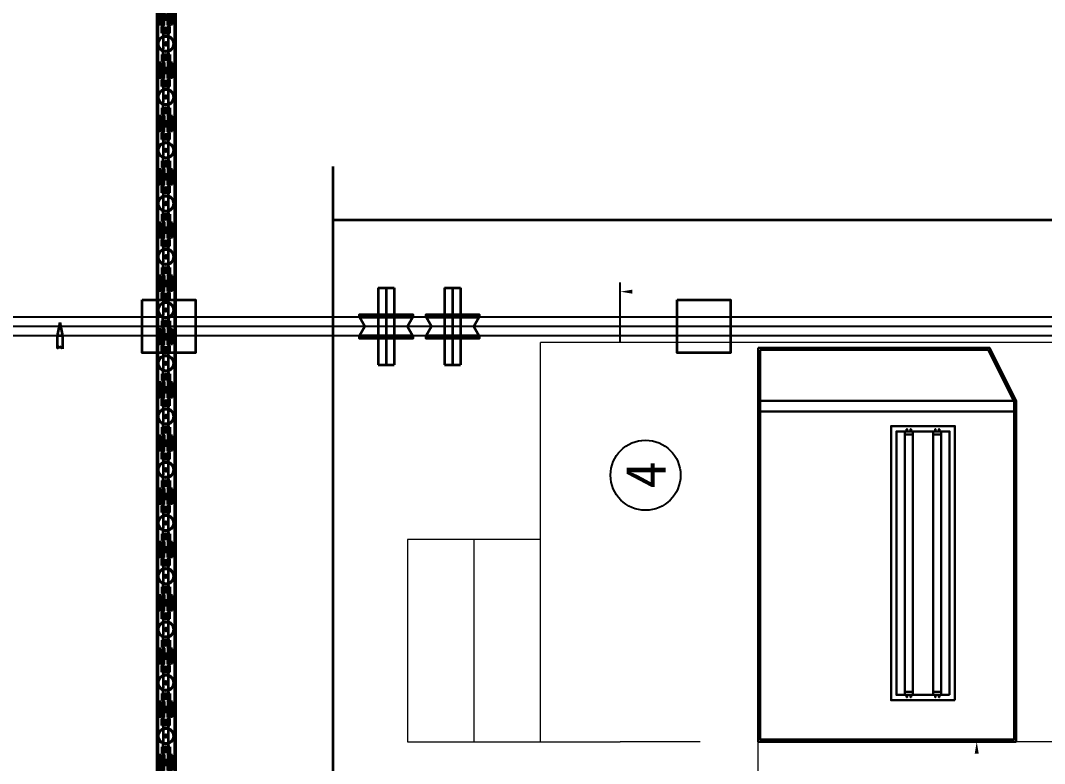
# Model space of a CAD drawing. Header units: millimetres. Extents: x -93009755325 to 1190721, y -74648 to 62868853516.
# Drawn here: x 251603 to 255453, y -7635 to -4844 of the extents above; entities that cross this region are included whole.
import ezdxf

# ---------------------------------------------------------------- set-up
doc = ezdxf.new("R2010")
doc.units = ezdxf.units.MM
doc.layers.add('01-粗实线', color=7, linetype='Continuous', lineweight=30)
doc.layers.add('细实线', color=3, linetype='Continuous')

# ---------------------------------------------------------------- blocks, each defined once
blk = doc.blocks.new('shfhdfhfd')
at = {"color": 0, "lineweight": 35}
for p, q in [((1183645.6, -144495.9), (1183640.6, -144495.9)), ((1183640.6, -144495.9), (1183640.6, -144520.9)), ((1183645.6, -144500.9), (1183640.6, -144500.9)), ((1183645.6, -144495.9), (1183645.6, -144520.9)), ((1183670.6, -144495.9), (1183665.6, -144495.9)), ((1183665.6, -144495.9), (1183665.6, -144520.9)), ((1183670.6, -144500.9), (1183665.6, -144500.9)), ((1183670.6, -144495.9), (1183670.6, -144520.9)), ((1183630.6, -144583.9), (1183630.6, -144527.9)), ((1183636.6, -144527.9), (1183630.6, -144527.9)), ((1183636.6, -144583.9), (1183636.6, -144527.9)), ((1183636.6, -144583.9), (1183636.6, -144527.9)), ((1183636.6, -144527.9), (1183640.6, -144532.6)), ((1183645.6, -144515.9), (1183640.6, -144515.9)), ((1183640.6, -144520.9), (1183643.6, -144525.9)), ((1183640.6, -144579.2), (1183640.6, -144532.6)), ((1183640.6, -144579.2), (1183640.6, -144532.6)), ((1183643.6, -144525.9), (1183643.6, -144555.9)), ((1183645.6, -144520.9), (1183648.6, -144525.9)), ((1183648.6, -144525.9), (1183648.6, -144555.9)), ((1183662.6, -144525.9), (1183665.6, -144520.9)), ((1183662.6, -144525.9), (1183662.6, -144555.9)), ((1183670.6, -144515.9), (1183665.6, -144515.9)), ((1183670.6, -144520.9), (1183667.6, -144525.9)), ((1183667.6, -144525.9), (1183667.6, -144555.9)), ((1183674.6, -144527.9), (1183670.6, -144532.6)), ((1183670.6, -144579.2), (1183670.6, -144532.6)), ((1183670.6, -144579.2), (1183670.6, -144532.6)), ((1183674.6, -144583.9), (1183674.6, -144527.9)), ((1183674.6, -144583.9), (1183674.6, -144527.9)), ((1183680.6, -144527.9), (1183674.6, -144527.9)), ((1183680.6, -144583.9), (1183680.6, -144527.9)), ((1183632.6, -144550.9), (1183630.6, -144549.9)), ((1183632.6, -144560.9), (1183630.6, -144561.9)), ((1183632.6, -144550.9), (1183640.6, -144550.9)), ((1183632.6, -144560.9), (1183640.6, -144560.9)), ((1183640.6, -144550.9), (1183670.6, -144550.9)), ((1183640.6, -144550.9), (1183670.6, -144550.9)), ((1183640.6, -144560.9), (1183670.6, -144560.9)), ((1183640.6, -144560.9), (1183670.6, -144560.9)), ((1183643.6, -144545.9), (1183643.6, -144555.9)), ((1183643.6, -144565.9), (1183643.6, -144555.9)), ((1183643.6, -144585.9), (1183643.6, -144555.9)), ((1183648.6, -144545.9), (1183648.6, -144555.9)), ((1183648.6, -144545.9), (1183662.6, -144545.9)), ((1183648.6, -144565.9), (1183648.6, -144555.9)), ((1183648.6, -144585.9), (1183648.6, -144555.9)), ((1183662.6, -144565.9), (1183648.6, -144565.9)), ((1183650.6, -144545.9), (1183650.6, -144565.9)), ((1183655.6, -144545.9), (1183655.6, -144565.9)), ((1183660.6, -144545.9), (1183660.6, -144565.9)), ((1183662.6, -144545.9), (1183662.6, -144555.9)), ((1183662.6, -144565.9), (1183662.6, -144555.9)), ((1183662.6, -144585.9), (1183662.6, -144555.9)), ((1183667.6, -144545.9), (1183667.6, -144555.9)), ((1183667.6, -144565.9), (1183667.6, -144555.9)), ((1183667.6, -144585.9), (1183667.6, -144555.9)), ((1183678.6, -144550.9), (1183670.6, -144550.9)), ((1183678.6, -144550.9), (1183670.6, -144550.9)), ((1183678.6, -144560.9), (1183670.6, -144560.9)), ((1183678.6, -144560.9), (1183670.6, -144560.9)), ((1183678.6, -144550.9), (1183680.6, -144549.9)), ((1183678.6, -144550.9), (1183680.6, -144549.9)), ((1183678.6, -144560.9), (1183680.6, -144561.9)), ((1183678.6, -144560.9), (1183680.6, -144561.9)), ((1183636.6, -144583.9), (1183630.6, -144583.9)), ((1183636.6, -144583.9), (1183640.6, -144579.2)), ((1183640.6, -144590.9), (1183643.6, -144585.9)), ((1183640.6, -144615.9), (1183640.6, -144590.9)), ((1183645.6, -144595.9), (1183640.6, -144595.9)), ((1183645.6, -144610.9), (1183640.6, -144610.9)), ((1183645.6, -144615.9), (1183640.6, -144615.9)), ((1183645.6, -144590.9), (1183648.6, -144585.9)), ((1183645.6, -144615.9), (1183645.6, -144590.9)), ((1183662.6, -144585.9), (1183665.6, -144590.9)), ((1183665.6, -144615.9), (1183665.6, -144590.9)), ((1183670.6, -144595.9), (1183665.6, -144595.9)), ((1183670.6, -144610.9), (1183665.6, -144610.9)), ((1183670.6, -144615.9), (1183665.6, -144615.9)), ((1183670.6, -144590.9), (1183667.6, -144585.9)), ((1183674.6, -144583.9), (1183670.6, -144579.2)), ((1183670.6, -144615.9), (1183670.6, -144590.9)), ((1183680.6, -144583.9), (1183674.6, -144583.9))]:
    blk.add_line(p, q, dxfattribs=at)
blk = doc.blocks.new('hsrererr')
at = {"color": 0, "lineweight": 35}
for p, q in [((1183794.8807, -144545.8979), (1183694.8807, -144545.8979)), ((1183694.8807, -144550.8979), (1183699.8807, -144550.8979)), ((1183694.8807, -144560.8979), (1183699.8807, -144560.8979)), ((1183694.8807, -144565.8979), (1183763.8807, -144565.8979)), ((1183794.8807, -144565.8979), (1183763.8807, -144565.8979)), ((1183794.8807, -144550.8979), (1183789.8807, -144550.8979)), ((1183794.8807, -144560.8979), (1183789.8807, -144560.8979))]:
    blk.add_line(p, q, dxfattribs=at)
for radius in [30, 28, 6, 5]:
    blk.add_circle((1183744.8807, -144555.8979), radius, dxfattribs=at)
for centre, radius, start, end in [((1183694.8807, -144555.8979), 10, 90, 270), ((1183694.8807, -144555.8979), 5, 90, 270), ((1183699.8807, -144555.8979), 5, 270, 90), ((1183789.8807, -144555.8979), 5, 90, 270), ((1183794.8807, -144555.8979), 10, 270, 90), ((1183794.8807, -144555.8979), 5, 270, 90)]:
    blk.add_arc(centre, radius, start, end, dxfattribs=at)
blk = doc.blocks.new('srhsrhdgwagassga')
at = {"color": 5, "lineweight": 35}
for p, q in [((1221342.8, 28707.9), (1243592.3, 28707.9)), ((1221342.8, 28703.9), (1243592.3, 28703.9)), ((1221342.8, 28641), (1243592.3, 28641)), ((1221342.8, 28637), (1243592.3, 28637))]:
    blk.add_line(p, q, dxfattribs=at)
at = {"color": 0, "lineweight": 35, "rotation": 90}
for p in [(1076926.9, -1154984.3), (1077126.9, -1154984.3), (1077326.9, -1154984.3), (1077526.9, -1154984.3), (1077726.9, -1154984.3), (1077726.9, -1154984.3), (1077926.9, -1154984.3), (1078126.9, -1154984.3), (1078326.9, -1154984.3), (1078526.9, -1154984.3), (1078526.9, -1154984.3), (1078726.9, -1154984.3), (1078926.9, -1154984.3), (1079126.9, -1154984.3), (1079126.9, -1154984.3), (1079326.9, -1154984.3), (1079526.9, -1154984.3), (1079726.9, -1154984.3), (1079726.9, -1154984.3)]:
    blk.add_blockref('shfhdfhfd', p, dxfattribs=at)
at = {"color": 0, "lineweight": 35}
for p in [(37837.9, 173227.3), (38037.9, 173227.3), (38237.9, 173227.3), (38437.9, 173227.3), (38637.9, 173227.3), (38837.9, 173227.3), (39037.9, 173227.3), (39237.9, 173227.3), (39437.9, 173227.3), (39637.9, 173227.3), (39837.9, 173227.3), (40037.9, 173227.3), (40237.9, 173227.3), (40437.9, 173227.3)]:
    blk.add_blockref('hsrererr', p, dxfattribs=at)
blk = doc.blocks.new('edgweaf')
at = {"color": 0, "lineweight": 35}
for p, q in [((1110535, -151980.4), (1110525, -152030.4)), ((1110535, -151980.4), (1110545, -152030.4)), ((1110545, -152030.4), (1110525, -152030.4)), ((1110525, -152030.4), (1110525, -152078.8)), ((1110545, -152030.4), (1110545, -152079.9)), ((1110525, -152078.8), (1110533.3, -152068.9)), ((1110533.3, -152068.9), (1110537.8, -152077.3)), ((1110537.8, -152077.3), (1110542.6, -152071.9)), ((1110542.6, -152071.9), (1110545, -152079.9))]:
    blk.add_line(p, q, dxfattribs=at)
blk = doc.blocks.new('ethshzdSgszsnzb')
at = {"color": 2}
for p, q in [((1211004.4, -17271.4), (1207857.2, -17271.4)), ((1217316.2, -17271.4), (1211026.4, -17271.4)), ((1211004.4, -17306.4), (1207857.2, -17306.4)), ((1217316.2, -17306.4), (1211026.4, -17306.4)), ((1211004.4, -17341.4), (1207857.2, -17341.4)), ((1217316.2, -17341.4), (1211026.4, -17341.4))]:
    blk.add_line(p, q, dxfattribs=at)
at = {"color": 2, "lineweight": 35}
for p, q in [((1211004.4, -17341.4), (1211004.4, -17271.4)), ((1211026.4, -17341.4), (1211026.4, -17271.4))]:
    blk.add_line(p, q, dxfattribs=at)
at = {"color": 6, "lineweight": 35}
for points in [[(1210926.4, -17206.4), (1211126.4, -17206.4), (1211126.4, -17406.4), (1210926.4, -17406.4)], [(1212937.4, -17206.4), (1213137.4, -17206.4), (1213137.4, -17406.4), (1212937.4, -17406.4)]]:
    blk.add_lwpolyline(points, close=True, dxfattribs=at)
blk = doc.blocks.new('灯管30W-DJW')
at = {"layer": '01-粗实线', "color": 2}
for points in [[(-495, 23.3), (-503.2, 23.3), (-503.2, 21), (-495, 21)], [(-495, 6.7), (-503.2, 6.7), (-503.2, 9), (-495, 9)], [(-495, 0), (495, 0), (495, 30), (-495, 30)], [(-495, 30), (-482.9, 30), (-482.9, 0), (-495, 0)], [(495, 30), (482.9, 30), (482.9, 0), (495, 0)], [(495, 23.3), (503.2, 23.3), (503.2, 21), (495, 21)], [(495, 6.7), (503.2, 6.7), (503.2, 9), (495, 9)]]:
    blk.add_lwpolyline(points, close=True, dxfattribs=at)
blk = doc.blocks.new('srsshhdd')
at = {"color": 0, "lineweight": 35}
for p, q in [((1212023.7, -36809.4), (1212023.7, -37099.4)), ((1212023.7, -36809.4), (1212083.7, -36809.4)), ((1212053.7, -36809.4), (1212053.7, -37099.4)), ((1212083.7, -36809.4), (1212083.7, -37099.4)), ((1211973.7, -36954.4), (1211953.7, -36919.4)), ((1212153.7, -36919.4), (1212133.7, -36954.4)), ((1211973.7, -36954.4), (1211953.7, -36989.4)), ((1212133.7, -36954.4), (1212153.7, -36989.4)), ((1212023.7, -37099.4), (1212083.7, -37099.4))]:
    blk.add_line(p, q, dxfattribs=at)
for points in [[(1211953.7, -36919.4), (1211953.7, -36909.4), (1212153.7, -36909.4), (1212153.7, -36919.4)], [(1211953.7, -36919.4), (1212153.7, -36919.4)], [(1212153.7, -36989.4), (1211953.7, -36989.4)], [(1212153.7, -36989.4), (1212153.7, -36999.4), (1211953.7, -36999.4), (1211953.7, -36989.4)]]:
    blk.add_lwpolyline(points, dxfattribs=at)
blk = doc.blocks.new('dsdgssgg')
at = {"color": 0, "lineweight": 35}
for p in [(39.5, 8600), (289.5, 8600)]:
    blk.add_blockref('srsshhdd', p, dxfattribs=at)
blk = doc.blocks.new('ehherhaes')
at = {"color": 0, "lineweight": 35}
for p, q in [((653144.89, 427338.9), (653144.89, 418138.9)), ((653144.89, 427138.9), (653144.89, 417938.9)), ((653144.89, 427138.9), (658644.89, 427138.9))]:
    blk.add_line(p, q, dxfattribs=at)
at = {"color": 0, "linetype": 'ByBlock', "lineweight": 9}
for p, q in [((656764.89, 426678.777), (653924.89, 426678.777)), ((653924.89, 425178.777), (653924.89, 426678.777)), ((653424.89, 425938.777), (653424.89, 425178.777)), ((653924.89, 425938.777), (653424.89, 425938.777)), ((653674.89, 425938.777), (653674.89, 425178.777)), ((653424.89, 425178.777), (654224.89, 425178.777)), ((654524.89, 425178.777), (654224.89, 425178.777)), ((654743.094, 420178.777), (654743.094, 425178.777)), ((656983.094, 425178.777), (654743.094, 425178.777))]:
    blk.add_line(p, q, dxfattribs=at)
at = {"color": 6}
blk.add_circle((654320.095, 426179.68), 131.569, dxfattribs=at)
at = {"layer": '01-粗实线'}
for p, q in [((654751.094, 426458.777), (655704.15, 426458.777)), ((654751.094, 426418.777), (655705.094, 426418.777))]:
    blk.add_line(p, q, dxfattribs=at)
for points in [[(654743.094, 426658.777), (655613.094, 426658.777), (655713.094, 426458.777), (655713.094, 425178.777), (654743.094, 425178.777)], [(654751.094, 426650.777), (655608.15, 426650.777), (655705.094, 426456.888), (655705.094, 425186.777), (654751.094, 425186.777)]]:
    blk.add_lwpolyline(points, close=True, dxfattribs=at)
at = {"layer": '01-粗实线', "color": 1}
for points in [[(655483.094, 425334.549), (655483.094, 426364.549), (655243.094, 426364.549), (655243.094, 425334.549)], [(655463.094, 425354.549), (655463.094, 426344.549), (655263.094, 426344.549), (655263.094, 425354.549)]]:
    blk.add_lwpolyline(points, close=True, dxfattribs=at)
at = {"layer": '细实线', "ltscale": 10}
for p, q in [((654224.89, 426678.777), (654224.89, 426904.211)), ((655483.893, 425178.777), (655599.865, 425178.777))]:
    blk.add_line(p, q, dxfattribs=at)
at = {"layer": '细实线', "lineweight": 35, "ltscale": 10}
for points in [[(654269.89, 426876.711), (654269.89, 426861.711), (654224.89, 426869.211)], [(655557.365, 425133.777), (655572.365, 425133.777), (655564.865, 425178.777)]]:
    blk.add_solid(points, dxfattribs=at)
at = {"color": 0, "lineweight": 35}
blk.add_blockref('dsdgssgg', (-558748.281, 455093.283), dxfattribs=at)
at = {"layer": '01-粗实线', "rotation": 90}
blk.add_blockref('灯管30W-DJW', (655324.803, 425849.549), dxfattribs=at)
at = {"layer": '01-粗实线', "xscale": -1, "rotation": 270}
blk.add_blockref('灯管30W-DJW', (655401.385, 425849.549), dxfattribs=at)
at = {"color": 6, "lineweight": 35}
blk.add_text('4', height=150, rotation=90.00435, dxfattribs=at).set_placement((654395.098, 426129.685))

msp = doc.modelspace()

# ---------------------------------------------------------------- block references
at = {"color": 250, "lineweight": -3, "rotation": 270}
msp.add_blockref('srhsrhdgwagassga', (223478.75, 1216650.936), dxfattribs=at)
at = {"color": 250, "lineweight": -3}
for name, p in [('ehherhaes', (-400367.063, -432732.002)), ('ethshzdSgszsnzb', (-958865.258, 11313.281)), ('edgweaf', (-858783.818, 146002.112))]:
    msp.add_blockref(name, p, dxfattribs=at)

doc.saveas('drawing.dxf')
